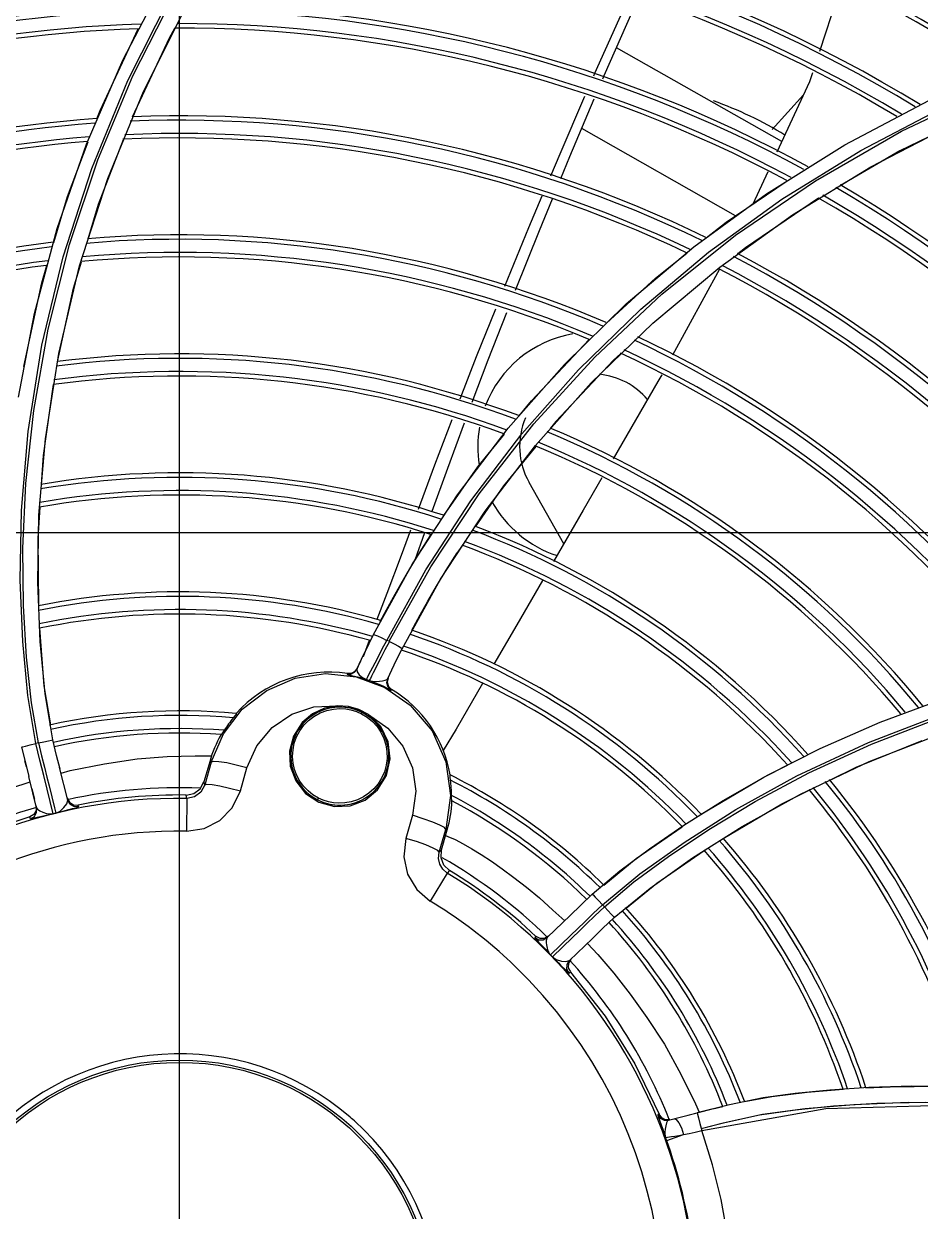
# Model space of a CAD drawing. Header units: metres. Extents: x -367 to 374, y -238 to 224.
# Drawn here: x 350.5751 to 350.673, y 176.7259 to 176.8556 of the extents above; entities that cross this region are included whole.
import ezdxf
from ezdxf.enums import TextEntityAlignment as Align

# ---------------------------------------------------------------- set-up
doc = ezdxf.new("R2010")
doc.units = ezdxf.units.M
for name, color, linetype in [('ELE-ALIMENTADORES', 160, 'Continuous'), ('LA_BAU_BASES GERAIS_R00$0$ARQ-XREF-ATT', 8, 'Continuous'), ('LA_BAU_BASES GERAIS_R00$0$BASE', 253, 'Continuous'), ('LA_BAU_BASES GERAIS_R00$0$dutos', 31, 'Continuous')]:
    doc.layers.add(name, color=color, linetype=linetype)
doc.styles.add('LA_BAU_BASES GERAIS_R00$0$R60-125-RS', font='romans.shx', dxfattribs={"height": 0.19})
doc.styles.add('LA_BAU_BASES GERAIS_R00$0$R80-100-RS', font='romans.shx', dxfattribs={"height": 0.203})

# ---------------------------------------------------------------- blocks, each defined once
blk = doc.blocks.new('LA_BAU_BASES GERAIS_R00$0$LA_BAU_ALVENARIA SUPERIOR_R01')
at = {"layer": 'LA_BAU_BASES GERAIS_R00$0$BASE', "linetype": 'Continuous'}
blk.add_line((254.7, 176.8), (245.4, 176.8), dxfattribs=at)
blk = doc.blocks.new('LA_BAU_BASES GERAIS_R00$0$A$C2E3D5B4E')
at = {"layer": 'LA_BAU_BASES GERAIS_R00$0$dutos', "color": 251}
for p, q in [((-16.15789638421757, -1.495762050046039), (-16.15789638421757, -0.9803166271737496)), ((-16.16410546474754, -1.098347689371337), (-16.15936982099902, -1.089274532407842)), ((-16.08552651610762, -1.089919304153852), (-16.08799085385772, -1.097403103838303)), ((-16.163557636718, -1.100584959791092), (-16.15876620636573, -1.091080698851044)), ((-16.16299895400471, -1.100083715916924), (-16.15838200936832, -1.090999414389159)), ((-16.15899472785122, -1.095920947866659), (-16.15840709030454, -1.09488023964758)), ((-16.16305140714258, -1.104545125798438), (-16.15899472785122, -1.095920947866659)), ((-16.09211296665762, -1.107261958892821), (-16.11018423413634, -1.097030737169632)), ((-16.16806919683813, -1.107521315530619), (-16.16410546474754, -1.098347689371337)), ((-16.16750192603422, -1.110184782841941), (-16.163557636718, -1.100584959791092)), ((-16.16683911397377, -1.109259619778356), (-16.16299895400471, -1.100083715916924)), ((-16.16574968980331, -1.111287767222791), (-16.16184609668699, -1.101783504385537)), ((-16.09314769656748, -1.105934884137866), (-16.08974951012806, -1.102160815752256)), ((-16.0852130799376, -1.10760200019439), (-16.07605661956131, -1.102756947544265)), ((-16.09715501867777, -1.115358807013479), (-16.11396674539128, -1.105840686396448)), ((-16.08238664156852, -1.110019433844798), (-16.07323373202871, -1.105286491800769)), ((-16.09377516694667, -1.112950261650155), (-16.0852130799376, -1.10760200019439)), ((-16.09093556870357, -1.115260433973788), (-16.08238664156852, -1.110019433844798)), ((-16.17062238487006, -1.119845178738331), (-16.16750192603422, -1.110184782841941)), ((-16.16882648221281, -1.120837595288947), (-16.16574968980331, -1.111287767222791)), ((-16.09363497436516, -1.110546969249924), (-16.0952706073258, -1.114077221559171)), ((-16.10173695938829, -1.118758995327596), (-16.09377516694667, -1.112950261650155)), ((-16.08808613800193, -1.113424536453465), (-16.09607209478554, -1.118849356133694)), ((-16.09887629339801, -1.120965671648889), (-16.09093556870357, -1.115260433973788)), ((-16.10909499083255, -1.124988218521764), (-16.10173695938829, -1.118758995327596)), ((-16.09607209478554, -1.118849356133694), (-16.09691229509917, -1.119514471162518)), ((-16.17293454046785, -1.129508802208591), (-16.17062238487006, -1.119845178738331)), ((-16.17110267916723, -1.130412234034054), (-16.16882648221281, -1.120837595288947)), ((-16.10620491830332, -1.127092789863752), (-16.09887629339801, -1.120965671648889)), ((-16.09890847163524, -1.121197040553568), (-16.10406130978527, -1.130583189379365)), ((-16.1158473229907, -1.131600439320835), (-16.10909499083255, -1.124988218521764)), ((-16.17548193713174, -1.13516314925954), (-16.17374902019174, -1.126020059372138)), ((-16.11292121350289, -1.133603668162039), (-16.10620491830332, -1.127092789863752)), ((-16.1744360339876, -1.138929177700163), (-16.17293454046785, -1.129508802208591)), ((-16.17256481842651, -1.139713616229244), (-16.17110267916723, -1.130412234034054)), ((-16.12199407141588, -1.138561875780113), (-16.1158473229907, -1.131600439320835)), ((-16.11902484140637, -1.140461883742944), (-16.11292121350289, -1.133603668162039)), ((-16.12753135340836, -1.145835736925335), (-16.12199407141588, -1.138561875780113)), ((-16.1732587087331, -1.148042635412537), (-16.17256481842651, -1.139713616229244)), ((-16.12451317057094, -1.147629544950803), (-16.11902484140637, -1.140461883742944)), ((-16.11592924080242, -1.151175250098902), (-16.11972110511624, -1.144481336038268)), ((-16.1324512492979, -1.153379258227403), (-16.12753135340836, -1.145835736925335)), ((-16.12938017366241, -1.155064056291565), (-16.12451317057094, -1.147629544950803)), ((-16.13217876046247, -1.152936418990691), (-16.13111021768509, -1.149934762392775)), ((-16.13053393449218, -1.150294983701031), (-16.1317228140415, -1.152183382556984)), ((-16.13053394055487, -1.150295000553058), (-16.13044827188969, -1.150171832836975)), ((-16.12701590057577, -1.151361277859621), (-16.12757552127596, -1.152165454619251)), ((-16.13671812674966, -1.161095015094986), (-16.1324512492979, -1.153379258227403)), ((-16.13527644123587, -1.161728752904935), (-16.13099864323249, -1.154014385559719)), ((-16.13499340852741, -1.161836983824003), (-16.1304550118989, -1.153699805344047)), ((-16.1335814141089, -1.162648157265437), (-16.12938017366241, -1.155064056291565)), ((-16.13531964625327, -1.15841662455631), (-16.13600757718905, -1.159713502929378)), ((-16.13252772901978, -1.160621305578104), (-16.13235848863587, -1.160300414900746)), ((-16.13780501353585, -1.163476937352868), (-16.13715595012627, -1.161714103975726)), ((-16.13575314574337, -1.16266912294185), (-16.13526475368735, -1.161733280021224)), ((-16.13499340852741, -1.161836983824003), (-16.13527644123587, -1.161728752904935)), ((-16.13778272775608, -1.163251811150701), (-16.1379428108221, -1.163588808275279)), ((-16.13723478592374, -1.162128141507026), (-16.13778272775608, -1.163251811150701)), ((-16.13828421272501, -1.164307506776538), (-16.13850972742102, -1.164794376717225)), ((-16.13815281814095, -1.164030902894126), (-16.13828421272501, -1.164307506776538)), ((-16.1372505233121, -1.165535579824507), (-16.13654271456016, -1.164187713734179)), ((-16.14196043041602, -1.165364814792781), (-16.13861728679831, -1.165705563744893)), ((-16.13957079677539, -1.165362047825226), (-16.13960785682184, -1.165445155202804)), ((-16.13914488446017, -1.165335525510898), (-16.1395712686267, -1.165361989179189)), ((-16.13861728679831, -1.165705563744893), (-16.13546630830842, -1.166871270238232)), ((-16.13512634716062, -1.165816769088167), (-16.135219544969, -1.16629453147624)), ((-16.13546630830842, -1.166871270238232), (-16.13270273704029, -1.168791617423892)), ((-16.135219544969, -1.16629453147624), (-16.13507726060516, -1.166757937073896)), ((-16.13507726060516, -1.166757937073896), (-16.13473213073166, -1.16710094608942)), ((-16.13476869502074, -1.167177653104488), (-16.13473213073166, -1.16710094608942)), ((-16.08136412905333, -1.170658630285914), (-16.07372408548827, -1.167839299871673)), ((-16.1406537172611, -1.168869220846034), (-16.14207642239853, -1.169125452614651)), ((-16.13725362592049, -1.169844019463824), (-16.13830751393834, -1.169273028044415)), ((-16.13762368990137, -1.169781387380397), (-16.1379569013734, -1.169596280131088)), ((-16.14449391039852, -1.170685674489221), (-16.1454583725731, -1.172183938954447)), ((-16.13592184026402, -1.17114824445315), (-16.13725362592049, -1.169844019463824)), ((-16.13510180726735, -1.172815302062816), (-16.13592184026402, -1.17114824445315)), ((-16.08256622558793, -1.174957047767464), (-16.07381543846486, -1.171565594074025)), ((-16.13488158458495, -1.174667295026381), (-16.13510180726735, -1.172815302062816)), ((-16.17462675084607, -1.175559062268519), (-16.17479384874605, -1.174896463357697)), ((-16.1546107854515, -1.174982490862647), (-16.1552392327776, -1.177174147146332)), ((-16.15444620102653, -1.175029684698245), (-16.15515767187571, -1.177525232078267)), ((-16.15444620102653, -1.175029684698245), (-16.15461078545377, -1.17498249087447)), ((-16.09007239785251, -1.178511261674146), (-16.08256622558793, -1.174957047767464)), ((-16.17011735918686, -1.179170425694508), (-16.17100240177751, -1.175615937090413)), ((-16.15054297486677, -1.175656907311975), (-16.1517082822561, -1.175350458906621)), ((-16.15126019395211, -1.178172617115422), (-16.15054297486222, -1.175656907293785)), ((-16.17351364514298, -1.180016413471719), (-16.17435890564866, -1.176617937795243)), ((-16.15515767187571, -1.177525232078267), (-16.1552392327776, -1.177174147146332)), ((-16.17402917788058, -1.17794427180587), (-16.17374719250665, -1.179080016618798)), ((-16.1717072608626, -1.180663996135706), (-16.1723711318682, -1.177992038581294)), ((-16.15710441454848, -1.178989097821329), (-16.1571862919468, -1.178622501751931)), ((-16.14413349213328, -1.1784459421321), (-16.14267743066875, -1.179410525153514)), ((-16.17356233188866, -1.179821392258134), (-16.17356718977999, -1.18032475247918)), ((-16.17155042752347, -1.18001879656066), (-16.1714074146953, -1.180589266456707)), ((-16.1695022762633, -1.179685112119557), (-16.1690002550813, -1.179713980722852)), ((-16.1690002550813, -1.179713980722852), (-16.16895181251721, -1.179908735012475)), ((-16.1571044852808, -1.178989099903163), (-16.15715469673705, -1.182567087536597)), ((-16.17381489266609, -1.180760311771962), (-16.17424468277022, -1.181021600651263)), ((-16.1741960967629, -1.181216288360417), (-16.17424468278614, -1.181021600596694)), ((-16.17356718977999, -1.18032475247918), (-16.17381489266609, -1.180760311771962)), ((-16.13246358638071, -1.180841088518434), (-16.13318847319488, -1.18335459965482)), ((-16.13127157075269, -1.18121250653229), (-16.1324635864612, -1.18084108879674)), ((-16.12954016130789, -1.184870929950819), (-16.12882108552913, -1.182377568334857)), ((-16.1292849484239, -1.184616418425946), (-16.12865650109779, -1.182424762142261)), ((-16.12865650110234, -1.182424762158632), (-16.12882108552913, -1.182377568334857)), ((-16.10655024707785, -1.184484787486952), (-16.10280614595285, -1.181912292418644)), ((-16.12883409654341, -1.183044111068455), (-16.12858136998511, -1.183150622755136)), ((-16.1292849484239, -1.184616418425946), (-16.12954016130789, -1.184870929950819)), ((-16.12866489633598, -1.187144022923974), (-16.13051835403667, -1.190204927096318)), ((-16.1284012731212, -1.186876468741218), (-16.12866495088338, -1.187143986319541)), ((-16.11442105243714, -1.190999213724069), (-16.11393147558101, -1.190523882197056)), ((-16.11520436070668, -1.191760828923805), (-16.11772579803846, -1.194192955404731)), ((-16.11910573316118, -1.194201435338698), (-16.1189614110167, -1.19406201875853)), ((-16.11852017780575, -1.194303606210894), (-16.11896141483248, -1.194062015143288)), ((-16.11801946654714, -1.194300413167809), (-16.11852017780575, -1.194303606210894)), ((-16.11758079581978, -1.194052844151599), (-16.11801946654714, -1.194300413167809)), ((-16.11529457262077, -1.19671081055975), (-16.11279657769092, -1.194301074775183)), ((-16.11868502033894, -1.194685322781595), (-16.11819167849399, -1.195206359730662)), ((-16.11819167849399, -1.195206359730662), (-16.11790609000627, -1.195510517426271)), ((-16.11790609000627, -1.195510517426271), (-16.11766648840967, -1.195768945049792)), ((-16.11541214930503, -1.197000342249055), (-16.11543276224847, -1.197500830796969)), ((-16.11514983550705, -1.196570963275633), (-16.11541214930503, -1.197000342249055)), ((-16.11543276224847, -1.197500830796969), (-16.11520675257952, -1.197950028220191)), ((-16.11520675257952, -1.197950028220191), (-16.11535119391783, -1.198089358299228)), ((-16.08261272181335, -1.210572179838607), (-16.08685056020977, -1.210855420969608)), ((-16.10152519006851, -1.212353690823591), (-16.10114831311739, -1.213247914010651)), ((-16.09782698223717, -1.212448450455383), (-16.10135857889418, -1.213336534911548)), ((-16.09415544827789, -1.211693911327245), (-16.09782698223717, -1.212448450455383)), ((-16.10549862517018, -1.213492094950823), (-16.10565981975515, -1.213532855289202)), ((-16.10522100315848, -1.21387033120817), (-16.10549866690644, -1.213491995222)), ((-16.104802921393, -1.214079973831474), (-16.10522100315848, -1.21387033120817)), ((-16.10449537663999, -1.214116730756075), (-16.10135849815651, -1.21333649804518)), ((-16.10237542950199, -1.213588298815637), (-16.0998129113359, -1.212947848584633)), ((-16.09962718887937, -1.212901430964564), (-16.09856160789923, -1.212641895850254)), ((-16.10433354896986, -1.214076259210458), (-16.104802921393, -1.214079973831474)), ((-16.10468244584717, -1.216361646794837), (-16.102835640389, -1.215700353797445))]:
    blk.add_line(p, q, dxfattribs=at)
for points in [[(-16.16184609668699, -1.101783504385537), (-16.15709535600718, -1.092372189339301), (-16.15147410183954, -1.083097711047856)], [(-16.1304550118989, -1.153699805344047), (-16.12516764574184, -1.145741778659328), (-16.11920038859989, -1.138093450362874), (-16.11254888357735, -1.130799866784116), (-16.10520268497612, -1.123911609159848), (-16.09716011001001, -1.117473866990338), (-16.08842990238827, -1.111533516322822), (-16.07901833393998, -1.106136854717704), (-16.0689337019071, -1.101335857375204), (-16.05820441332889, -1.097192640036781), (-16.04684949102648, -1.093764641385576), (-16.03486248923309, -1.091107652548715), (-16.02223448891164, -1.089287891207903)], [(-16.13099864323249, -1.154014385559719), (-16.12607924678287, -1.146476719338978), (-16.12051470211827, -1.139182057722508), (-16.11431947916117, -1.132192430668226), (-16.1075160121145, -1.125567499296892), (-16.10011025539688, -1.119343609205032), (-16.09209434679087, -1.113548276492736), (-16.08346191870123, -1.108216350496775), (-16.07421185328667, -1.103390537366693), (-16.06436100173596, -1.099124211370224), (-16.05393618755306, -1.095472271535698), (-16.04295683469127, -1.09248466937396), (-16.03144293946616, -1.09021198135423)], [(-16.11265082691943, -1.100068102040211), (-16.11252541067461, -1.099778636503913), (-16.10872223955721, -1.09126543310839)], [(-16.11165389495318, -1.100393055952452), (-16.11150560749275, -1.100043783356057), (-16.10780418981631, -1.091603668871983)], [(-16.16692507332891, -1.104760888062344), (-16.1665850295185, -1.103865413154097), (-16.16240780313456, -1.094939181941015)], [(-16.08876356202154, -1.099749694971877), (-16.08908582656932, -1.100728360870278), (-16.0926409695594, -1.108401568761735)], [(-16.1173519495851, -1.110986812476483), (-16.11634082875116, -1.108584768814296), (-16.11361117185697, -1.10228461525611)], [(-16.11625013097409, -1.111290779302806), (-16.11525567542913, -1.108876600175506), (-16.11259334025863, -1.102605802082223)], [(-16.17374902019174, -1.126020059372138), (-16.17127584737955, -1.116750222609596), (-16.16806919683813, -1.107521315530619)], [(-16.17163753615705, -1.11827527019949), (-16.17015153048715, -1.113257473926467), (-16.16788384709071, -1.107285732866046)], [(-16.16787381239601, -1.117890416928901), (-16.16674291392019, -1.114103873049942), (-16.1640402393009, -1.107032357134528)], [(-16.07603018105965, -1.106738244292217), (-16.07921735033824, -1.108284627724686), (-16.08570874491716, -1.112036347569017)], [(-16.17226280250588, -1.127737619664629), (-16.16991956230277, -1.118483820750669), (-16.16683911397377, -1.109259619778356)], [(-16.10036216551771, -1.117782966517268), (-16.09819813143849, -1.116068226507821), (-16.09153966885287, -1.111539815655021)], [(-16.12236008689297, -1.123057321685053), (-16.11972794111671, -1.116631276723353), (-16.11827627242883, -1.113182656685865)], [(-16.1211940312387, -1.123475945565303), (-16.11858153197227, -1.116950579449338), (-16.11715652778639, -1.113491183615849)], [(-16.17123533219092, -1.131299625560757), (-16.16947785178718, -1.123261160342452), (-16.16861964602231, -1.120387662981273)], [(-16.11124377803935, -1.12708060185895), (-16.10590582312443, -1.12217565680811), (-16.10247934062363, -1.119460576351855)], [(-16.17491905399174, -1.131829287894732), (-16.17294379545137, -1.122686116779448), (-16.17238399571761, -1.120795840663675)], [(-16.12725665266953, -1.135352581334416), (-16.12544578865754, -1.130735914660079), (-16.12336278728753, -1.125538598703031)], [(-16.12593688863217, -1.135730987531758), (-16.12417547210862, -1.131095299858032), (-16.12216065534403, -1.125931074672451)], [(-16.17332010352948, -1.172934825730124), (-16.17408694424466, -1.168536106408908), (-16.17461168523641, -1.163550525492326), (-16.17494581526034, -1.15795739036065), (-16.17500749285773, -1.151671736734613), (-16.17468687102246, -1.144598185712027), (-16.1738336818762, -1.136627865246453), (-16.17226280250588, -1.127737619664629)], [(-16.12080520228528, -1.137226807873674), (-16.11946600989677, -1.135574483854441), (-16.11316606649916, -1.128871595258431)], [(-16.10969667415566, -1.130407162720701), (-16.11049883267151, -1.131143626034543), (-16.11680153776933, -1.137844423134709), (-16.11739275678656, -1.138573433874342)], [(-16.10523426159489, -1.132719778948456), (-16.10564517131843, -1.133468271275603), (-16.11054064323298, -1.141892845386508)], [(-16.17297196649815, -1.14469781004999), (-16.17276588723962, -1.141533426274407), (-16.17167498539902, -1.133802141973945)], [(-16.1318126712672, -1.147404175195049), (-16.13001867196544, -1.142561827667748), (-16.12812937961326, -1.137597739562523)], [(-16.13028994594879, -1.147632774113561), (-16.12860655141139, -1.142933021139186), (-16.12678059573227, -1.137972815487672)], [(-16.17361134492421, -1.173007372531799), (-16.17448088623087, -1.167768054126725), (-16.17504176008515, -1.16185558987371), (-16.17531411699838, -1.155157156057328), (-16.17517036095978, -1.147533341529822), (-16.1744360339876, -1.138929177700163)], [(-16.12901359788202, -1.148109170625219), (-16.12531243295507, -1.14278792482736), (-16.12242095821694, -1.139220361867672)], [(-16.1189948485835, -1.140548915188162), (-16.12249547046531, -1.144865405131611), (-16.1255924164816, -1.149315726599241)], [(-16.11175782880809, -1.143987489224571), (-16.11381173637255, -1.147522040499723), (-16.11705548998953, -1.153118303572853)], [(-16.17328941341202, -1.15795780356865), (-16.17335484164869, -1.1505769262846), (-16.17313394798202, -1.147185064616394)], [(-16.1731253276912, -1.161837914885552), (-16.17338907314524, -1.155376829543172), (-16.1732587087331, -1.148042635412537)], [(-16.13630086735566, -1.159411916535362), (-16.13523676638033, -1.156589647379121), (-16.13366823974593, -1.152420342975063), (-16.13264481085707, -1.149653413321801)], [(-16.1317228140415, -1.152183382556984), (-16.13278167524822, -1.153932186867394), (-16.13372484155252, -1.155547501486296), (-16.13456520467571, -1.15703642503712), (-16.13531964625327, -1.15841662455631)], [(-16.12982630172883, -1.155810248226487), (-16.12876183956041, -1.154050133806493), (-16.12757548829813, -1.152165540704743)], [(-16.11826868169101, -1.15521135400985), (-16.12106992899953, -1.16004418618985), (-16.12357884416315, -1.164348488185794)], [(-16.13235848863587, -1.160300414900746), (-16.13161120482891, -1.158926760794827), (-16.1307740081952, -1.157437778239625), (-16.12982630172883, -1.155810248226487)], [(-16.17197622707317, -1.170962558380495), (-16.17268390798972, -1.166700321344877), (-16.17317995018175, -1.160405808536495)], [(-16.1717540885229, -1.172602806486509), (-16.1725849713157, -1.167561832161198), (-16.1731253276912, -1.161837914885552)], [(-16.13855027724776, -1.164879125636332), (-16.13804218982204, -1.163794809537364), (-16.13741980682835, -1.162504681017424), (-16.13671832763293, -1.161094913440763)], [(-16.13498271511662, -1.161841184165212), (-16.13546083379106, -1.162762960165026), (-16.13587606830743, -1.163570680698001), (-16.1367521907564, -1.165281330182268)], [(-16.13671832763293, -1.161094913440763), (-16.13659527662685, -1.161119892398972), (-16.13627708599734, -1.16124940969047), (-16.13581127249518, -1.161463929514582), (-16.13526453705799, -1.16173286908878)], [(-16.1349825584025, -1.161840885293429), (-16.13444371436572, -1.162120670347292), (-16.13399235915631, -1.16236946750422), (-16.13368254082707, -1.162558167951545), (-16.13358123540002, -1.162648210531813)], [(-16.13654271456016, -1.164187713734179), (-16.1361793163851, -1.163489977510551), (-16.13575314574337, -1.16266912294185)], [(-16.13516297348588, -1.165894968867804), (-16.13471486222534, -1.164948969655313), (-16.13418471125487, -1.16385711346237), (-16.1335814141089, -1.162648157265437)], [(-16.11170491971916, -1.190604121900549), (-16.10761022128008, -1.187237250129044), (-16.10277542566337, -1.183797989598759), (-16.09711701752803, -1.180215636843684), (-16.0904559591545, -1.176533361561894), (-16.08265295105912, -1.172871037151424), (-16.07375459926106, -1.169460548198629), (-16.06423172932909, -1.166626628569873), (-16.05430611913971, -1.164493949127689), (-16.04402178731561, -1.163105106078262), (-16.03339374225743, -1.16249750049036), (-16.02245592587769, -1.16271293473045)], [(-16.11149638159759, -1.190820036849516), (-16.10828621197106, -1.18811967330538), (-16.10448403993632, -1.185336763244493), (-16.10009382927956, -1.182400715235133), (-16.09502660081034, -1.179346774546218), (-16.08914494338751, -1.176206667247868), (-16.08230997149212, -1.173050918733395), (-16.07429561413619, -1.169963061156238), (-16.06516623827747, -1.167179286177713), (-16.05544168480128, -1.165002641101353), (-16.04535303093826, -1.163542370523544), (-16.03493099650814, -1.162836933988444), (-16.02419458389159, -1.162925472762879), (-16.01318849651761, -1.163849168788772)], [(-16.15104715298821, -1.169257240275044), (-16.14838100906172, -1.167197078757169), (-16.14528456278003, -1.16587161635988), (-16.14196043041602, -1.165364814792781)], [(-16.13960785682184, -1.165445155202804), (-16.13917816840376, -1.165417419457924), (-16.13880482875174, -1.165215416731087), (-16.13855039162308, -1.164879071328585)], [(-16.13960785669769, -1.165445154402448), (-16.13943607513011, -1.165489264665382), (-16.13895867885276, -1.165592469122828)], [(-16.13851098332088, -1.164793794991681), (-16.1387692888411, -1.165134276174001), (-16.13914488446017, -1.165335525510898)], [(-16.13895867885276, -1.165592469122828), (-16.13827257056755, -1.165765241669476), (-16.13749110510344, -1.166008561985734)], [(-16.13855065172538, -1.164878950504033), (-16.13851516395107, -1.165161545357194), (-16.13828431800175, -1.16548484214735)], [(-16.13828431800175, -1.16548484214735), (-16.13791421868109, -1.16580242358458), (-16.13749110509843, -1.166008561994829)], [(-16.1374911475732, -1.166008692146249), (-16.13746099902255, -1.165946890340535), (-16.13737993184077, -1.165786237214604), (-16.1372505233121, -1.165535579824507)], [(-16.1367521907564, -1.165281330182268), (-16.13693161032188, -1.165636240530773), (-16.13706038861574, -1.16589561104928), (-16.13713915418657, -1.166058234732816), (-16.13716732368312, -1.166118955315767)], [(-16.13716728059444, -1.166118844280106), (-16.13681589753924, -1.166203730511086), (-16.13643887502667, -1.166230623128001), (-16.1360611508062, -1.166200849297354), (-16.13571899302269, -1.166144380990488), (-16.13544550310644, -1.166076811750543), (-16.13525870971716, -1.165995969335825), (-16.13516268666626, -1.165895028604325)], [(-16.13476869502074, -1.167177653104488), (-16.13511339441766, -1.166834897437809), (-16.13525564645033, -1.166372080890767), (-16.13516297979913, -1.165894984112754)], [(-16.13749110510344, -1.166008561985734), (-16.13738285289992, -1.166044402099658), (-16.13727491078771, -1.166081166031915), (-16.13716728669442, -1.166118851078579)], [(-16.13716728669442, -1.166118851078579), (-16.13668561134818, -1.166291184627596), (-16.13614645058033, -1.166510120242208), (-16.13563329894487, -1.166743997771562), (-16.13522970551185, -1.166944581395626), (-16.13496194352183, -1.167083956853901), (-16.13481510907559, -1.167159486486241), (-16.13476864586028, -1.167177682328372)], [(-16.1248012903402, -1.166445720327545), (-16.12769992483845, -1.171418625922968), (-16.12909858758348, -1.173749900047994)], [(-16.15444620102653, -1.175029684698245), (-16.15311375366991, -1.171923939681335), (-16.15104715298821, -1.169257240275044)], [(-16.15171224663618, -1.169726875785898), (-16.15173366667523, -1.169777784145197), (-16.15184251922483, -1.169930584795736), (-16.15203637195282, -1.170191140160284)], [(-16.15054297486222, -1.175656907293785), (-16.14946380009815, -1.173234657211367), (-16.14778577615425, -1.171241291510967), (-16.1456526328966, -1.169798089010953)], [(-16.1456526328966, -1.169798089010953), (-16.14321877294469, -1.168989460135606), (-16.14065401653306, -1.168869222138426)], [(-16.1427294729333, -1.178948564906648), (-16.14332799138174, -1.178590999279265), (-16.14387045083458, -1.178158267671904), (-16.14434966309909, -1.177657102871933), (-16.14475682380726, -1.177097144429979), (-16.14508583737597, -1.176486803601335), (-16.14533118332383, -1.175834288846715), (-16.14548805810682, -1.175144071112925), (-16.14554925898165, -1.174426763469171), (-16.14550919775957, -1.173700822715261), (-16.14536381473818, -1.17297403127094), (-16.14511364379814, -1.172270481702697), (-16.14476456186367, -1.171610323654647), (-16.14432709011135, -1.171011189647913), (-16.14381046623976, -1.170482880930365), (-16.14321889287021, -1.170030565121749), (-16.1425496687466, -1.169659377416508), (-16.1418295922299, -1.169390258645478), (-16.14107185445982, -1.169230152496027), (-16.14038308899444, -1.169184451625995), (-16.13975092263581, -1.169223801604574), (-16.13918027038699, -1.169327415140003), (-16.13857910156412, -1.169511278295147), (-16.13804150603119, -1.169747911815364)], [(-16.1379569013734, -1.169596280131088), (-16.13830241597771, -1.169435320946548), (-16.13865842145105, -1.169299344049875), (-16.13902314621964, -1.169189012489085), (-16.13939475248526, -1.169104873589902), (-16.13977138515611, -1.169047342338388), (-16.14015124353455, -1.169016702361375), (-16.14053233410004, -1.169013125787103), (-16.1409126909457, -1.169036630029666), (-16.14129046712378, -1.169087103693244), (-16.1416638811861, -1.169164333977903), (-16.14203112421183, -1.169267996821588), (-16.14239036238541, -1.169397640980321), (-16.14273972900719, -1.169552663410911), (-16.143077398066, -1.169732320773335), (-16.14340161145265, -1.169935741816232), (-16.14371067956154, -1.170161930320944), (-16.14400299379759, -1.17040977483947), (-16.14427701996601, -1.170678043084706), (-16.14453131139317, -1.170965388579759), (-16.14476451752626, -1.171270355135391), (-16.14497539627155, -1.171591387448359)], [(-16.14207642239853, -1.169125452614651), (-16.14338739170262, -1.16974452477524), (-16.14449391043536, -1.17068567445466)], [(-16.13804150603119, -1.169747911815364), (-16.13740412001971, -1.170133204638375), (-16.1368304160801, -1.170604685203841), (-16.13632992325665, -1.171154007326265), (-16.13591410823574, -1.171768413126017), (-16.13559223380344, -1.172432064294014), (-16.13536697058498, -1.173139959387925), (-16.1352451824846, -1.173877684082697), (-16.13523134383604, -1.174627421411685), (-16.13532589400756, -1.175369490621677), (-16.13552551790963, -1.176086778204706), (-16.13583034716339, -1.176775684428947), (-16.13622023767448, -1.17739663144647), (-16.13668237701268, -1.177944003382152), (-16.13721243736018, -1.17841948643462), (-16.13779919838998, -1.178815367963296), (-16.13845415518563, -1.179135247317106), (-16.13914001758712, -1.179357802343191), (-16.13985733614618, -1.179483436471571), (-16.14050512123004, -1.179509294416391), (-16.14109921988074, -1.179461246358812), (-16.14163162899922, -1.179358326096633), (-16.14220523242329, -1.179179831553199), (-16.1427294729333, -1.178948564906648)], [(-16.13830751393834, -1.169273028044415), (-16.13945744202738, -1.168943352889698), (-16.1406537172611, -1.168869220846034)], [(-16.1380415413546, -1.169747981620901), (-16.13801619073001, -1.169699393820054), (-16.1379927560738, -1.169655716411114), (-16.13797401785314, -1.16962220904378), (-16.13796210291775, -1.169602548804221), (-16.13795694078181, -1.169596364443066)], [(-16.13505792410297, -1.173836384998765), (-16.13510992042256, -1.173456211094788), (-16.1351889478392, -1.17308084764835), (-16.1352945677645, -1.172712237603889), (-16.13542620227508, -1.17235227494956), (-16.13558313766362, -1.172002802006944), (-16.13576452912139, -1.171665600151471), (-16.13596940502339, -1.171342382364571), (-16.13619667868625, -1.171034776102431), (-16.13644515231317, -1.17074432229191), (-16.13671352648316, -1.170472465874525), (-16.1370004001501, -1.170220556869651), (-16.13730430050191, -1.169989825686287), (-16.13762368990137, -1.169781387380397)], [(-16.13270273704029, -1.168791617423892), (-16.13032398098903, -1.17162972912746), (-16.12881816344679, -1.175011850255657), (-16.12830072713723, -1.178686249850841), (-16.12882108561689, -1.182377568309391)], [(-16.13725362594369, -1.169844019438358), (-16.13513462971923, -1.171312054628913), (-16.13350076634697, -1.1732897392273), (-16.13246019971712, -1.175641491966132), (-16.13209521764566, -1.178216251615311), (-16.13246358638071, -1.180841088518434)], [(-16.09360323579995, -1.176416954058084), (-16.08793153123133, -1.173546155053998), (-16.08136412905333, -1.170658630285914)], [(-16.15301655940812, -1.171554612026455), (-16.15319975857938, -1.171818081052777), (-16.15331172675633, -1.171972950600946), (-16.1533606589187, -1.172022503598498)], [(-16.1454583725731, -1.172183938954447), (-16.14588681269925, -1.173820679887001), (-16.14580724680673, -1.175472248400808), (-16.14521310761347, -1.177078803458869), (-16.14413349213328, -1.1784459421321)], [(-16.14497539627155, -1.171591387448359), (-16.14516281921942, -1.171926834465637), (-16.14532578252647, -1.172274962039126), (-16.14546341278947, -1.172633960350765), (-16.14557497482429, -1.173001957964232), (-16.14565987548758, -1.173377029682058), (-16.14571766869312, -1.173757210696465), (-16.14574805804841, -1.174140507732488), (-16.14575089867822, -1.174524913216999), (-16.14572619718774, -1.174908418814709), (-16.14567411030976, -1.175289026578582), (-16.14559494337618, -1.17566475805296), (-16.145489147842, -1.176033666557203), (-16.14535731409887, -1.176393857564733), (-16.14520016691586, -1.176743491859895), (-16.14501856009565, -1.177080793907123), (-16.14481347236642, -1.177404057588035), (-16.14458599583031, -1.177711662548688), (-16.14433733001579, -1.178002077194549), (-16.14406876603471, -1.178273872532998), (-16.14378169416341, -1.178525709737812), (-16.14347759387147, -1.178756351667005), (-16.1431580080407, -1.17896468011412), (-16.14282459322885, -1.179149663316537)], [(-16.17516165579582, -1.173401836511118), (-16.17474138461421, -1.175109657475048), (-16.17435890564866, -1.176617937795243)], [(-16.17516165367988, -1.173401818575883), (-16.17504954829337, -1.173362958221048), (-16.17472795869526, -1.173277334461716), (-16.17422423198468, -1.173152571385515), (-16.17361132598126, -1.17300724092155)], [(-16.1723711318682, -1.177992038581294), (-16.1727393647252, -1.176503545179628), (-16.17316275009853, -1.174822723094337), (-16.17361133108489, -1.173007221845808)], [(-16.17332008865287, -1.172934622612672), (-16.17273206084792, -1.172799794504215), (-16.17223362516643, -1.172690443122235), (-16.17188299524514, -1.172619561803629), (-16.17175408389539, -1.172602814686513)], [(-16.17332008514995, -1.172934637353762), (-16.17297846930387, -1.174326723651291), (-16.17266235481884, -1.175568540982283), (-16.17238688776433, -1.176671000236354), (-16.17214855334942, -1.177630303138073), (-16.17155042752347, -1.18001879656066)], [(-16.17095524653905, -1.175802261070828), (-16.17133665897609, -1.174295190274904), (-16.1717540885229, -1.172602806486509)], [(-16.08686766035225, -1.17700276133445), (-16.08398747479441, -1.175582160017882), (-16.07678329237297, -1.172678742479263)], [(-16.17085040936308, -1.176223922399629), (-16.16984935532037, -1.175950114931481), (-16.1660989799816, -1.175226647509305), (-16.16254385097545, -1.174686719096542), (-16.15924348154022, -1.174408934438986), (-16.15618410247407, -1.174328463316385), (-16.15443537167039, -1.17435659884876)], [(-16.1517082822561, -1.175350458906621), (-16.15274000466752, -1.175122916348926), (-16.15360029943622, -1.174981980260497), (-16.15419643418818, -1.174947189307829), (-16.1544462010288, -1.17502968470734)], [(-16.14282459322885, -1.179149663316537), (-16.14247902943134, -1.179310414062172), (-16.14212299824158, -1.179446179938793), (-16.14175827781082, -1.179556299021613), (-16.14138668161468, -1.179640232817007), (-16.14101004681424, -1.17969756724932), (-16.14063024732559, -1.17972801057175), (-16.14024918682344, -1.179731399321724), (-16.13986870475765, -1.179707695621516), (-16.13949070815715, -1.179656985463851), (-16.13911712595882, -1.1795794937604), (-16.1387498203153, -1.179475569584326), (-16.13839063029718, -1.17934568703248), (-16.13804138988917, -1.179190457056109), (-16.1377038866226, -1.179010618594191), (-16.13737985489161, -1.178807036112346), (-16.1370709726657, -1.178580700155806), (-16.13677885606285, -1.178332729258443), (-16.13650503518966, -1.178064355127106), (-16.1362509500791, -1.177776919344694), (-16.13601795203567, -1.177471879977645), (-16.13580729182422, -1.177150808723752), (-16.13562009971565, -1.176815371759119), (-16.13545737761615, -1.176467320353083), (-16.13531998849157, -1.176108470604674), (-16.13520865503961, -1.175740696665969), (-16.13512395847556, -1.175365931134991), (-16.1350663309363, -1.174986146814888), (-16.13503605093501, -1.174603314644344), (-16.13503325151032, -1.174219405697556), (-16.13505792410297, -1.173836384998765)], [(-16.13628862445375, -1.178073747146016), (-16.13528941574623, -1.176484065034572), (-16.13488158458495, -1.174667295026381)], [(-16.10092137218908, -1.180727957349234), (-16.09407643186478, -1.176673312388345), (-16.0914710157931, -1.175379448624597)], [(-16.19374855267779, -1.187135067960014), (-16.19266997417481, -1.186335605590727), (-16.19123090284984, -1.185331617068812), (-16.18962954328026, -1.184296996826276), (-16.18788162420424, -1.183252432196866), (-16.18601021351833, -1.182192765520711), (-16.18395597667359, -1.181096053727458), (-16.18165463721607, -1.179992881347687), (-16.1791142195375, -1.178911029912967), (-16.17632460611367, -1.177869822293076), (-16.17421645755803, -1.177190936988779)], [(-16.1571862919468, -1.178622501751931), (-16.156341219571, -1.178446751641502), (-16.1556506331317, -1.17793303040861), (-16.15523923067985, -1.177174147749326)], [(-16.15515766989074, -1.177525232137384), (-16.15557731097306, -1.178304074783853), (-16.15628408381235, -1.17882383449313), (-16.15710441454848, -1.178989097821329)], [(-16.15515771510491, -1.177525383685577), (-16.15492348639009, -1.177449767478436), (-16.15435043431717, -1.177485018638151), (-16.15349296152044, -1.177627410659341), (-16.15243028989198, -1.17786378896534), (-16.1512601924619, -1.178172611894013)], [(-16.12830069852271, -1.176997234992712), (-16.1283273384006, -1.176669518149254), (-16.12833838785218, -1.176484268754109), (-16.12832954974465, -1.176431756225327)], [(-16.10280614595285, -1.181912292418644), (-16.09852511088138, -1.179218315672813), (-16.09360323579995, -1.176416954058084)], [(-16.15715475197203, -1.182567088288749), (-16.15522211098005, -1.18227661969803), (-16.15350574268905, -1.18140126638508), (-16.15213915563209, -1.180009463103204), (-16.15126019395211, -1.178172617115422)], [(-16.13925734678241, -1.179785977479412), (-16.13763809592547, -1.179166832370072), (-16.13628862445375, -1.178073747146016)], [(-16.12814811424869, -1.179252084446205), (-16.12816341199959, -1.179183560353238), (-16.12817629303709, -1.178992392705084), (-16.12819198242596, -1.178672944928337)], [(-16.10184918433015, -1.185480657603591), (-16.09642889296538, -1.182042771061504), (-16.09007239785251, -1.178511261674146)], [(-16.09851038611123, -1.183356886782974), (-16.0921124866436, -1.179589680468496), (-16.08910328728825, -1.178105445346489)], [(-16.1741960967629, -1.181216288360417), (-16.17376591550601, -1.180954733439364), (-16.17351845879148, -1.180519615984565), (-16.17351361349029, -1.180016539976975)], [(-16.1735140668884, -1.180016600291026), (-16.17340947708863, -1.180183560881858), (-16.17318443622935, -1.180349011875194), (-16.17285435991153, -1.180508667881156)], [(-16.17140754953834, -1.18058870887279), (-16.17095823770023, -1.180370836290138), (-16.17052945230671, -1.179984427156967), (-16.17022445137991, -1.179574071198374), (-16.17011722824873, -1.179170410413178)], [(-16.17038865480436, -1.180310497051039), (-16.16958391210437, -1.180101160438142), (-16.16923404054569, -1.180007613820351), (-16.16901585006826, -1.179941681347998), (-16.1689541190849, -1.179909194434629)], [(-16.17016610202745, -1.178975155644082), (-16.16992540558704, -1.179417016511877), (-16.1695022762633, -1.179685112119557)], [(-16.16895181251721, -1.179908735012475), (-16.16945392368962, -1.179879842953312), (-16.16987689474718, -1.179611884818485), (-16.17011735918686, -1.179170425694508)], [(-16.1427294391342, -1.178948500405284), (-16.14275478069931, -1.178998388588923), (-16.14277957607192, -1.179048404308276), (-16.14279974661395, -1.179090351389902), (-16.14281409192699, -1.179121549600211), (-16.14282254470936, -1.179141724567387), (-16.14282457943773, -1.179149640859293)], [(-16.14267743066875, -1.179410525153514), (-16.1409851048661, -1.179872824959318), (-16.13925734678241, -1.179785977479412)], [(-16.17419381723448, -1.181215604481338), (-16.17395264520292, -1.181182377684024), (-16.17340525789405, -1.181055443724915), (-16.17261235078558, -1.180866743524064), (-16.17170711049403, -1.1806634150268)], [(-16.17285435991153, -1.180508667881156), (-16.17245446979678, -1.180638666003404), (-16.17205311970383, -1.180691570256101), (-16.17170739594485, -1.18066346994209)], [(-16.17140787159633, -1.180588807377433), (-16.17109879116651, -1.180501830827495), (-16.17075887058627, -1.180409043715088), (-16.17038865480436, -1.180310497051039)], [(-16.12882108560507, -1.182377568596792), (-16.12897643703263, -1.182184305258204), (-16.12945637955318, -1.181915688392735), (-16.13023819985301, -1.181583027032218), (-16.13127157075269, -1.18121250653229)], [(-16.11154900227757, -1.188472489185813), (-16.10801848245546, -1.185556437312414), (-16.10298519090065, -1.182081585868843)], [(-16.13318847319488, -1.18335459965482), (-16.13341744433228, -1.185356991247943), (-16.13299694969874, -1.187278653492911), (-16.13199498896984, -1.188944246092149), (-16.13051837273588, -1.190204915586662)], [(-16.12954020783491, -1.184871091308821), (-16.12969829310669, -1.184683178160128), (-16.13020295449678, -1.184409287384995), (-16.13100675011765, -1.184075169316827), (-16.13203411662835, -1.183712233778976), (-16.13318847319943, -1.183354599668462)], [(-16.12858136998511, -1.183150622755136), (-16.12778602637627, -1.183492790872776), (-16.12690870404913, -1.183938923250651), (-16.12596138140043, -1.184486743936475), (-16.12493664682506, -1.185131394093958), (-16.12383266373217, -1.185862731710301), (-16.12264428720391, -1.186686679482307), (-16.12137079711601, -1.187617492944526), (-16.12001361509601, -1.188672463864066), (-16.11858643603682, -1.189866658511789), (-16.11710668080968, -1.191181611845138), (-16.11582909969775, -1.192363307743733)], [(-16.12866495088338, -1.187143986319541), (-16.12915191089678, -1.186728166553337), (-16.12948148223859, -1.186176901292754), (-16.12961917531993, -1.18554002717309), (-16.12954016300955, -1.184870928936732)], [(-16.12840117997257, -1.186876442442269), (-16.12902483013022, -1.186279468279906), (-16.12933823648473, -1.185477809673728), (-16.12928499689906, -1.184616404522501)], [(-16.11282098608308, -1.18945803620835), (-16.10980583738547, -1.186895160181564), (-16.10655024707785, -1.184484787486952)], [(-16.10911573812973, -1.190997297186811), (-16.10577080739904, -1.188247446144203), (-16.1005751220614, -1.184677047212688)], [(-16.11042518784052, -1.192009528914866), (-16.10648656602734, -1.188778076544338), (-16.10184918433015, -1.185480657603591)], [(-16.11282098965285, -1.189458039582576), (-16.11408942908247, -1.190675485712461), (-16.11520436070668, -1.191760828923805)], [(-16.11282097890034, -1.189458032017399), (-16.11273127157619, -1.189535687401701), (-16.11249632249974, -1.189771378388002), (-16.11213640796632, -1.190145233974079), (-16.11170409025362, -1.19060335814055)], [(-16.11738298505088, -1.196080739610522), (-16.11514326577753, -1.193921513726934), (-16.11443832136638, -1.193243506121405), (-16.11362974389931, -1.192462658210104), (-16.11272358068163, -1.19157895106099), (-16.11170408404132, -1.190603351838661)], [(-16.11149555992006, -1.190819247013394), (-16.11253034908532, -1.191811115712596), (-16.11344775049201, -1.192705765657308), (-16.11426479090824, -1.193495532310124), (-16.11497642560425, -1.194181559333344), (-16.11716846748823, -1.19630283689429)], [(-16.11149555037946, -1.190819238027586), (-16.11108477196649, -1.191261071497763), (-16.11074085239125, -1.191638054978), (-16.11050415187083, -1.191906269708568), (-16.11042519261991, -1.192009537014826)], [(-16.11279657769092, -1.194301074775183), (-16.11168212472148, -1.193217228693982), (-16.11042518784052, -1.192009528914866)], [(-16.11910573316118, -1.194201435338698), (-16.11866405154979, -1.1944432393081), (-16.11816392595892, -1.19444006754901), (-16.11772567104072, -1.194192833241402)], [(-16.11910398454847, -1.194203078925682), (-16.11907767261891, -1.194252120962744), (-16.11898343656549, -1.194363230121496), (-16.11884597614289, -1.194513663867554), (-16.11868502033894, -1.194685322781595)], [(-16.11772594830336, -1.19419255740894), (-16.11781475074031, -1.194352464864721), (-16.11784620115441, -1.194558233739997), (-16.11784494448602, -1.194776567448287)], [(-16.11784494448602, -1.194776567448287), (-16.11782542170295, -1.194984478596496), (-16.11779520037089, -1.195172105279823), (-16.11775787541501, -1.195338360914945), (-16.11771515137298, -1.195483365212283), (-16.11766879456991, -1.195608604726374), (-16.11762033789546, -1.19571679212703), (-16.11757107446374, -1.195810577284362), (-16.11752179138966, -1.195892225766045), (-16.11747326511886, -1.195963689624193), (-16.1174255871133, -1.196027118334939), (-16.11738259885442, -1.196080363580847)], [(-16.11766648840967, -1.195768945049792), (-16.11746705003179, -1.19598685781574), (-16.11738273105266, -1.196080213681569)], [(-16.11334560445857, -1.19483056575308), (-16.11222194128004, -1.196031501628283), (-16.11046186556632, -1.198078695098673), (-16.10866761330408, -1.200365026838597), (-16.10683899628202, -1.202903381504882), (-16.10494259310963, -1.205828331016789), (-16.10312976141722, -1.209111483857384), (-16.10152519006851, -1.212353690823591)], [(-16.12252841936515, -1.196138439776121), (-16.12213979105627, -1.196491874846004), (-16.12175469627891, -1.196849153040318), (-16.12137317299675, -1.197210239035201)], [(-16.11716832149932, -1.19630224007841), (-16.11696658314304, -1.196498780843001), (-16.1167506470897, -1.19671219944729), (-16.11652039534329, -1.196942339424538), (-16.11627310544645, -1.197191993986678), (-16.1157546573836, -1.197718233742933)], [(-16.11716807839639, -1.196302466517125), (-16.11674656679588, -1.196586681571432), (-16.11619386722168, -1.196763312306473), (-16.11569139351786, -1.196819888122889), (-16.11529448218153, -1.196710924390288)], [(-16.11535119391783, -1.198089358299228), (-16.11557722841326, -1.197640070534987), (-16.11555665518836, -1.19713978846238), (-16.11529457262077, -1.19671081055975)], [(-16.1157546573836, -1.197718233742933), (-16.11553998165118, -1.197931379801673), (-16.11540241054672, -1.198058252669114), (-16.11535274506468, -1.198087590469811)], [(-16.11520363541149, -1.197953580037108), (-16.11141636434468, -1.202770388163742), (-16.10816769487565, -1.207971289404384), (-16.10549862509424, -1.21349209491899)], [(-16.09617856711429, -1.212090932162653), (-16.09319336793897, -1.211549244120476), (-16.08933426406065, -1.211091106210631), (-16.08542334120375, -1.210750065155196)], [(-16.08685056020977, -1.210855420969608), (-16.09063361949984, -1.211235319419472), (-16.09415544827789, -1.211693911327245)], [(-16.08291772557641, -1.210610227981931), (-16.08027967314092, -1.210477623678059), (-16.07497594652568, -1.210422457204629), (-16.07187841054292, -1.210525868281081)], [(-16.07263643746865, -1.210467985098774), (-16.07789808545067, -1.210425541280244), (-16.08261272181335, -1.210572179838607)], [(-16.10093418724136, -1.215029890690573), (-16.09852804143247, -1.214426858410377), (-16.09456046957939, -1.213539476976337), (-16.09061129089105, -1.212994308884561), (-16.08646994508808, -1.212579854912008), (-16.08173655619794, -1.212283237449526), (-16.07645578127131, -1.21216569681809), (-16.07054612996762, -1.212296420132304), (-16.06393382579927, -1.212768045619384), (-16.05649699968444, -1.213708971804124)], [(-16.10093331423241, -1.215029369995761), (-16.09832420617886, -1.214373924310792), (-16.09420815549674, -1.213475985930643), (-16.08956644225555, -1.212875335839897), (-16.08423961910285, -1.212416240917889), (-16.07830209254007, -1.212180255563624), (-16.07165174074498, -1.212249813087226), (-16.06416638175142, -1.212744375726913), (-16.05576221510955, -1.213825263631122)], [(-16.10085842329909, -1.21527080095683), (-16.08731065457778, -1.212859003448727), (-16.0718035565942, -1.212433099213456), (-16.0581011243421, -1.213622897379253), (-16.04511135898838, -1.216114498248032), (-16.03100775879557, -1.220382697557113), (-16.01589981995494, -1.226886505057962)], [(-16.13880444730285, -1.214214800095476), (-16.13895682504426, -1.21407858361971), (-16.13911017388818, -1.213943462810391), (-16.13926448595021, -1.213809444583319)], [(-16.10565981996206, -1.213532855332858), (-16.10565472130702, -1.213589118273092), (-16.10560235680487, -1.213761307227003), (-16.10550498234534, -1.214042626278285), (-16.10524424236792, -1.214766356258849)], [(-16.10565981975515, -1.213532855289202), (-16.10538211114999, -1.213911009302763), (-16.10496431409911, -1.214120461891696), (-16.10449545293159, -1.214116705855929)], [(-16.10135849815651, -1.21333649804518), (-16.10131561688968, -1.213478112783093), (-16.10120948659232, -1.213879872408768), (-16.10104928861028, -1.21450775180773), (-16.10085852681414, -1.215270824656443)], [(-16.10524424236792, -1.214766356258849), (-16.10511384275378, -1.215130124018913), (-16.10499508824569, -1.215466782900592), (-16.10489052952153, -1.215769215052831), (-16.10479998406799, -1.216036758064263)], [(-16.10449537497016, -1.214116793093751), (-16.10460391176593, -1.214208556752681), (-16.10469680484721, -1.214439728044169), (-16.10477523064765, -1.214764798991098), (-16.10483962870603, -1.215098623781785), (-16.10487664960829, -1.215390459036541), (-16.10487747046909, -1.215636984135642), (-16.10484814316396, -1.21584934919764), (-16.1047999939583, -1.216036728596634)], [(-16.10390332162297, -1.213968637159894), (-16.10364241153593, -1.214055212055143), (-16.10335010353492, -1.214412149637326), (-16.10306778219046, -1.214987161965553), (-16.10283557165531, -1.215700338971772)], [(-16.10480001323913, -1.216036735098612), (-16.10474603923421, -1.216026928097278), (-16.10461506508454, -1.216005093396859)], [(-16.10461506508454, -1.216005093396859), (-16.10414260035668, -1.215932580694869), (-16.10379444455975, -1.215877044800152), (-16.10335767079641, -1.215800713585566), (-16.10283565430427, -1.215700358781476)], [(-16.102835640389, -1.215700353797445), (-16.10223712752486, -1.215576303527712), (-16.10158836023584, -1.215435144558512), (-16.10085842329681, -1.215270800955011)], [(-16.09804203715566, -1.226660666685063), (-16.0987336447638, -1.222807329878094), (-16.09967365805232, -1.219005364966222), (-16.10085842329909, -1.21527080095683)]]:
    blk.add_lwpolyline(points, dxfattribs=at)
for centre, radius in [((-16.1403932647263, -1.174377912445095), 0.005376206838320744), ((-16.15789638421757, -1.235418544163338), 0.02785037344216057), ((-16.15789638421757, -1.235418544163338), 0.02760021473586094)]:
    blk.add_circle(centre, radius, dxfattribs=at)
for centre, radius, start, end in [((-16.15789638421757, -1.235418544163338), 0.1744910549859578, 53.88432277258642, 82.45860350789012), ((-16.15789638421757, -1.235418544163338), 0.1725589723837885, 54.35338475311299, 82.91921166918709), ((-16.15789638421757, -1.235418544163338), 0.1730509807050165, 54.23409493564272, 82.80209997870315), ((-16.15789638421757, -1.235418544163338), 0.1649830923649041, 56.17594171389495, 84.70591038476259), ((-16.15789638421757, -1.235418544163338), 0.1644909707746223, 56.29334385029325, 84.82082479685646), ((-16.15789638421757, -1.235418544163338), 0.162558888172453, 56.75319268100372, 85.27070305024334), ((-16.15789638421757, -1.235418544163338), 0.163050896493681, 56.63626642486534, 85.15634673082914), ((-16.15789638421757, -1.235418544163338), 0.1544908865632869, 88.65254875909866, 114.5307135806455), ((-16.15789638421757, -1.235418544163338), 0.1544908865632869, 58.65254875397755, 87.1247207319553), ((-16.15789638421757, -1.235418544163338), 0.1549830081535687, 58.53772575692472, 87.01284534007853), ((-16.15789638421757, -1.235418544163338), 0.1525588039611176, 89.10212834032525, 114.9487191799604), ((-16.15789638421757, -1.235418544163338), 0.1530508122823456, 88.98783903190126, 114.8425715848231), ((-16.15789638421757, -1.235418544163338), 0.1530508122823456, 58.98783900690906, 87.45123954168385), ((-16.15789638421757, -1.235418544163338), 0.1525588039611176, 59.1021283398866, 87.56248165209455), ((-16.15789638421757, -1.235418544163338), 0.1424907855106043, 91.40941721829702, 117.0727572458737), ((-16.15789638421757, -1.235418544163338), 0.1429829071008861, 91.29811849112919, 116.9712087908588), ((-16.15789638421757, -1.235418544163338), 0.1424907855106043, 61.409417212619, 89.80123550510383), ((-16.15789638421757, -1.235418544163338), 0.1429829071008861, 61.29811850623695, 89.69358004272641), ((-16.15789638421757, -1.235418544163338), 0.141050711227363, 91.73426644755251, 117.3685594462162), ((-16.15789638421757, -1.235418544163338), 0.141050711227363, 61.73426644253734, 90.11523588795497), ((-16.15789638421757, -1.235418544163338), 0.140558702908435, 91.84494494862473, 117.469136634345), ((-16.15789638421757, -1.235418544163338), 0.140558702908435, 61.84494494603043, 90.22214228214557), ((-16.11281464688, -1.140569073008635), 0.04000033684534186, 58.24308087565457, 70.67762507904027), ((-16.15789638421757, -1.235418544163338), 0.1309828060482036, 93.96583856502893, 119.3737315523252), ((-16.15789638421757, -1.235418544163338), 0.1304906844579218, 64.0730082682911, 92.36495118984159), ((-16.15789638421757, -1.235418544163338), 0.1309828060482036, 63.96583856530683, 92.26233208969707), ((-16.15789638421757, -1.235418544163338), 0.1304906844579218, 94.07300827726147, 119.4686900147351), ((-16.15789638421757, -1.235418544163338), 0.1290506101746804, 94.3856091269344, 119.7448756963382), ((-16.15789638421757, -1.235418544163338), 0.1285586018557525, 94.49204585733159, 119.8386345562922), ((-16.15789638421757, -1.235418544163338), 0.1285586018557525, 64.49204585931747, 92.76569343818251), ((-16.15789638421757, -1.235418544163338), 0.1290506101746804, 64.38560913225027, 92.6639810360544), ((-16.15789638421757, -1.235418544163338), 0.1424907855106043, 31.40941721040065, 59.80123552850313), ((-16.15789638421757, -1.235418544163338), 0.1429829071008861, 31.29811850871475, 59.69358004760631), ((-16.15789638421757, -1.235418544163338), 0.140558702908435, 31.84494495582546, 60.2221422545051), ((-16.15789638421757, -1.235418544163338), 0.141050711227363, 31.73426643530934, 60.11523589791905), ((-16.15789638421757, -1.235418544163338), 0.1174905749834157, 66.8331650543488, 94.98754485976708), ((-16.15789638421757, -1.235418544163338), 0.1179826965736974, 66.73139831440605, 94.89166067066753), ((-16.15789638421757, -1.235418544163338), 0.1179826965736974, 96.73139831187747, 121.7732268846462), ((-16.15789638421757, -1.235418544163338), 0.1174905749834157, 96.83316507121809, 121.8591613312389), ((-16.15789638421757, -1.235418544163338), 0.1160505007001743, 97.12969847139756, 122.1084155805161), ((-16.15789638421757, -1.235418544163338), 0.1155584923812464, 67.23055611390241, 95.36125384174076), ((-16.15789638421757, -1.235418544163338), 0.1160505007001743, 67.12969847579856, 95.26651654448932), ((-16.15789638421757, -1.235418544163338), 0.1304906844579218, 34.07300830196136, 62.36495118795499), ((-16.15789638421757, -1.235418544163338), 0.1309828060482036, 33.96583855199017, 62.26233211350998), ((-16.15789638421757, -1.235418544163338), 0.1155584923812464, 97.23055610705914, 122.1927914691465), ((-16.15789638421757, -1.235418544163338), 0.1285586018557525, 34.49204584826892, 62.76569343749853), ((-16.15789638421757, -1.235418544163338), 0.1290506101746804, 34.38560913799451, 62.66398105631369), ((-16.11281464688, -1.140569073008635), 0.01250010526474434, 99.81277332833382, 159.2441163471375), ((-16.15789638421757, -1.235418544163338), 0.1174905749834157, 36.83316507961786, 64.98754486996631), ((-16.15789638421757, -1.235418544163338), 0.1179826965736974, 36.73139831779173, 64.89166066330108), ((-16.15789638421757, -1.235418544163338), 0.1044904655089096, 69.4323949432907, 97.40715650084326), ((-16.15789638421757, -1.235418544163338), 0.1049825870991914, 69.33745282064164, 97.31996859939437), ((-16.15789638421757, -1.235418544163338), 0.1155584923812464, 37.23055609491627, 65.36125383960766), ((-16.15789638421757, -1.235418544163338), 0.1160505007001743, 37.12969847985931, 65.26651655827732), ((-16.15789638421757, -1.235418544163338), 0.1025583829067403, 69.80232835588411, 97.7458018272374), ((-16.15789638421757, -1.235418544163338), 0.1030503912256682, 69.70856484902342, 97.66013516118004), ((-16.11281464688, -1.140569073008635), 0.00793756684376816, 40.40441930886823, 84.16717829120947), ((-16.11281464688, -1.140569073008635), 0.01250010526474434, 170.1878780139803, 189.1562803017219), ((-16.11281464688, -1.140569073008635), 0.00793756684376816, 156.7712219173798, 209.5300112528069), ((-16.15789638421757, -1.235418544163338), 0.1049825870991914, 39.33745279655304, 67.31996860287514), ((-16.15789638421757, -1.235418544163338), 0.1044904655089096, 39.43239492792012, 67.4071564846064), ((-16.15789638421757, -1.235418544163338), 0.1025583829067403, 39.80232835301559, 67.74580182995142), ((-16.15789638421757, -1.235418544163338), 0.1030503912256682, 39.708564866632, 67.6601351485255), ((-16.15789638421757, -1.235418544163338), 0.09198247762468525, 71.73673801806277, 99.48195428562512), ((-16.15789638421757, -1.235418544163338), 0.09149035603440345, 71.82256490986579, 99.55728696546423), ((-16.15789638421757, -1.235418544163338), 0.08955827343223417, 72.15557011665139, 99.84782827730379), ((-16.15789638421757, -1.235418544163338), 0.09005028175116211, 72.07138757662628, 99.77465339450596), ((-16.11281464688, -1.140569073008635), 0.01250010526474434, 208.7898550209132, 252.1015202169327), ((-16.15789638421757, -1.235418544163338), 0.09149035603440345, 41.82256488740711, 69.55728695627201), ((-16.15789638421757, -1.235418544163338), 0.09198247762468525, 41.73673800713073, 69.48195428155513), ((-16.15789638421757, -1.235418544163338), 0.08955827343223417, 42.15557009732085, 69.84782828277524), ((-16.15789638421757, -1.235418544163338), 0.09005028175116211, 42.07138759187404, 69.77465341319743), ((-16.15789638421757, -1.235418544163338), 0.07898236815017916, 73.84765001214436, 101.2661095315602), ((-16.15789638421757, -1.235418544163338), 0.07849024655989735, 73.92011087622616, 101.3238562551318), ((-16.15789638421757, -1.235418544163338), 0.07705017227665602, 74.12839592027132, 101.4878831912032), ((-16.15789638421757, -1.235418544163338), 0.07655816395772808, 74.19821754626061, 101.5421448322444), ((-16.15789638421757, -1.235418544163338), 0.07898236815017916, 43.84765000241087, 71.26610955779037), ((-16.15789638421757, -1.235418544163338), 0.07849024655989735, 43.92011087788619, 71.32385626063858), ((-16.15789638421757, -1.235418544163338), 0.07655816395772808, 44.19821753572822, 71.54214482691842), ((-16.15789638421757, -1.235418544163338), 0.07705017227665602, 44.128395900807, 71.48788320648941), ((-16.14163364327305, -1.178703626503818), 0.01350011368426787, 81.21266603898592, 138.3257269001786), ((-16.14163364327305, -1.178703626503818), 0.01350011368426787, 9.674273109755923, 59.25524658411902), ((-16.15789638421757, -1.235418544163338), 0.06598225867567305, 84.62209087179869, 102.4298150911124), ((-16.15789638421757, -1.235418544163338), 0.06549013708539124, 84.86634466293411, 102.4396300665453), ((-16.14163364327305, -1.178703626503818), 0.01344169586262832, 140.7067567722501, 147.8692184262229), ((-16.15789638421757, -1.235418544163338), 0.0640500628021499, 85.63053627600138, 102.4369831380401), ((-16.15789638421757, -1.235418544163338), 0.06355805448092196, 85.90769629715676, 102.4274745283817), ((-16.14163364327305, -1.178703626503818), 0.01350011368426787, 150.3308886041835, 163.999999988194), ((-16.15789638421757, -1.235418544163338), 0.0643592327948867, 103.8659186990469, 104.1331193182369), ((-16.15789638421757, -1.235418544163338), 0.06598225867567305, 45.47315905921379, 63.37790914326444), ((-16.14163364327305, -1.178703626503818), 0.01344169586262832, 0.1307815713258702, 7.293243252882909), ((-16.15789638421757, -1.235418544163338), 0.06549013708539124, 45.50389156592576, 63.13365532541135), ((-16.15789638421757, -1.235418544163338), 0.09149035603440345, 15.75412515172746, 39.55728695004791), ((-16.15789638421757, -1.235418544163338), 0.0919823640451288, 15.65016299166079, 39.48195428858912), ((-16.15789638421757, -1.235418544163338), 0.05760048505701627, 87.77249652052012, 102.2723500992882), ((-16.15789638421757, -1.235418544163338), 0.05680047832001744, 89.28368114383416, 101.2685263472106), ((-16.15789638421757, -1.235418544163338), 0.0640500628021499, 45.56865847923657, 62.3694637259016), ((-16.15789638421757, -1.235418544163338), 0.08955789901668121, 16.16046895917404, 39.84782829473291), ((-16.15789638421757, -1.235418544163338), 0.09005028175116211, 16.05728187141781, 39.77465341472671), ((-16.15789638421757, -1.235418544163338), 0.05643500051810963, 89.19592440692192, 178.8040654941838), ((-16.15789638421757, -1.235418544163338), 0.05760048505701627, 105.7404023542452, 126.2515966321584), ((-16.14163364327305, -1.178703626503818), 0.01350011368426787, 343.9999999881941, 357.6691113913834), ((-16.15789638421757, -1.235418544163338), 0.06355805448092196, 45.58349737844223, 62.09230369767067), ((-16.15789638421757, -1.235418544163338), 0.05680047832001744, 106.7322749635174, 125.2929535302286), ((-16.15789638421757, -1.235418544163338), 0.05646999492869941, 103.8433669194481, 104.1562766036443), ((-16.15789638421757, -1.235418544163338), 0.05285666058142068, 89.19605604994237, 178.8039549962102), ((-16.15789638421757, -1.235418544163338), 0.07849024655989735, 18.42134028008526, 41.3238562692865), ((-16.15789638421757, -1.235418544163338), 0.0789822545706227, 18.32362937018983, 41.26610953966316), ((-16.15789638421757, -1.235418544163338), 0.0765577895421751, 18.80198054066826, 41.54214484748752), ((-16.15789638421757, -1.235418544163338), 0.07705017227665602, 18.70551148054056, 41.48788318096415), ((-16.15789638421757, -1.235418544163338), 0.05760048505701627, 45.73727193892535, 60.13228820133526), ((-16.15789638421757, -1.235418544163338), 0.05643500052730971, 329.1959177691438, 58.80406251834805), ((-16.15789638421757, -1.235418544163338), 0.05680047832001744, 46.73228022158497, 58.71631885778909), ((-16.15789638421757, -1.235418544163338), 0.05285667133631126, 48.00000001673805, 58.80401968373431), ((-16.15789638421757, -1.235418544163338), 0.06435824856599845, 43.86586499901652, 44.13310346901324), ((-16.15789638421757, -1.235418544163338), 0.06549013708539124, 20.78339943997092, 42.43963006269355), ((-16.15789638421757, -1.235418544163338), 0.06598214509611659, 20.71867533322712, 42.42981509442538), ((-16.15789638421757, -1.235418544163338), 0.063557680067669, 21.01048159798906, 42.42747452596755), ((-16.15789638421757, -1.235418544163338), 0.0640500628021499, 20.95613110732503, 42.43698311360556), ((-16.15789638421757, -1.235418544163338), 0.05646999502300019, 43.84356991810459, 44.15673769926955), ((-16.15789638421757, -1.235418544163338), 0.05760048505701627, 21.76172311827743, 42.2626173100782), ((-16.15789638421757, -1.235418544163338), 0.05285659408786075, 329.1966097504113, 46.29172287787106), ((-16.15789638421757, -1.235418544163338), 0.02853244965306024, 49.23127808409463, 228.000000016738), ((-16.15789638421757, -1.235418544163338), 0.02853245180587837, 229.2312780840946, 48.00000001673805), ((-16.15789638421757, -1.235418544163338), 0.05652327059473659, 7.293729625108508, 20.05360573871145)]:
    blk.add_arc(centre, radius, start, end, dxfattribs=at)
blk = doc.blocks.new('LA_BAU_BASES GERAIS_R00')
at = {"layer": 'LA_BAU_BASES GERAIS_R00$0$ARQ-XREF-ATT'}
blk.add_blockref('LA_BAU_BASES GERAIS_R00$0$A$C2E3D5B4E', (366.75, 177.95), dxfattribs=at)
at = {"layer": 'LA_BAU_BASES GERAIS_R00$0$BASE'}
blk.add_blockref('LA_BAU_BASES GERAIS_R00$0$LA_BAU_ALVENARIA SUPERIOR_R01', (100, 0), dxfattribs=at)
at = {"layer": 'LA_BAU_BASES GERAIS_R00$0$BASE', "style": 'LA_BAU_BASES GERAIS_R00$0$R60-125-RS'}
for p in [(242.7815727361595, 218.919159373358), (358.6365727361596, 192.964159373358)]:
    blk.add_attdef('S', text='', height=0.19, rotation=90, dxfattribs=at).set_placement(p, align=Align.MIDDLE_CENTER)
at = {"layer": 'LA_BAU_BASES GERAIS_R00$0$BASE', "style": 'LA_BAU_BASES GERAIS_R00$0$R80-100-RS'}
blk.add_attdef('ACESSO', text='', height=0.203, dxfattribs=at).set_placement((365.922255870473, 191.9868442639211), align=Align.TOP_CENTER)
at = {"layer": 'LA_BAU_BASES GERAIS_R00$0$BASE', "style": 'LA_BAU_BASES GERAIS_R00$0$R60-125-RS'}
blk.add_attdef('S', text='', height=0.19, dxfattribs=at).set_placement((266.114159373358, 180.9134272638404), align=Align.MIDDLE_CENTER)

msp = doc.modelspace()

# ---------------------------------------------------------------- block references
at = {"layer": 'ELE-ALIMENTADORES', "color": 2}
msp.add_blockref('LA_BAU_BASES GERAIS_R00', (0, 0), dxfattribs=at)

doc.saveas('drawing.dxf')
